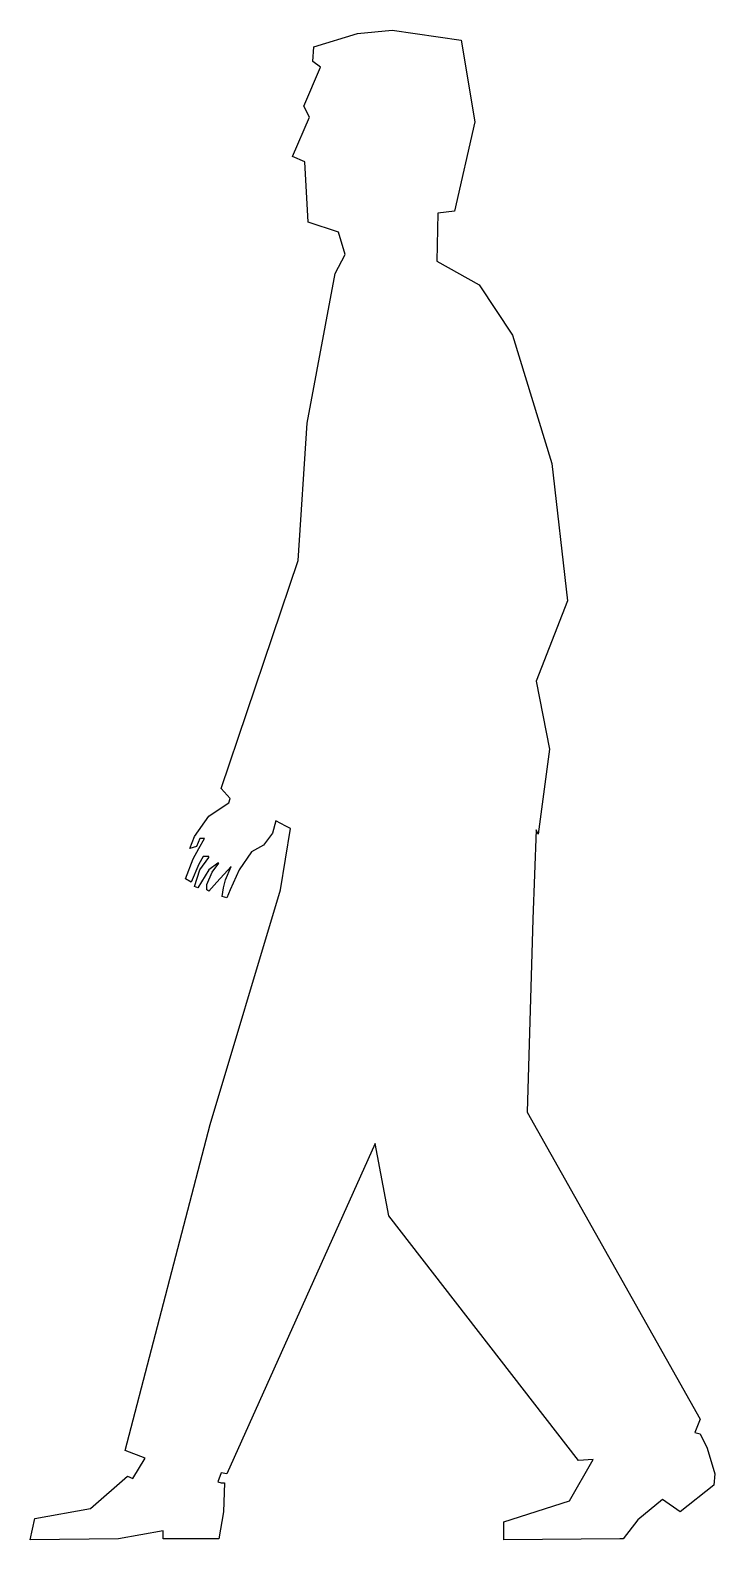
# Model space of a CAD drawing. Extents: x -14198 to -13464, y -2073 to -454.
import ezdxf

# ---------------------------------------------------------------- set-up
doc = ezdxf.new("R2010")
doc.units = 0
doc.layers.get('0').update_dxf_attribs({"linetype": 'CONTINUOUS'})

msp = doc.modelspace()

# ---------------------------------------------------------------- linework, layer by layer
at = {"color": 0}
for points in [[(-13810.2, -453.5), (-13736, -464.3), (-13721.6, -551.7), (-13743.2, -647.5), (-13761.1, -649.9), (-13762.3, -701.4), (-13716.8, -726.6), (-13680.9, -780.5), (-13639, -918.2), (-13622.2, -1065.5), (-13655.7, -1151.7), (-13641.4, -1224.8), (-13653.4, -1315.8), (-13655.7, -1311), (-13659.3, -1406.8), (-13665.3, -1614), (-13479.7, -1943.3), (-13485.7, -1957.7), (-13479.7, -1958.8), (-13472.5, -1974.4), (-13464.1, -2002), (-13465.3, -2013.9), (-13501.3, -2042.7), (-13520.4, -2029.5), (-13546.8, -2051.1), (-13562.3, -2071.4), (-13565.9, -2071.4), (-13690.5, -2072.6), (-13690.5, -2053.5), (-13619.8, -2030.7), (-13594.7, -1986.4), (-13610.2, -1987.6), (-13813.8, -1725.3), (-13828.2, -1647.5), (-13987.5, -2002), (-13993.5, -2000.8), (-13997, -2010.3), (-13993.5, -2011.5), (-13989.9, -2011.5), (-13991.1, -2042.7), (-13995.9, -2071.4), (-14055.7, -2071.4), (-14055.7, -2063), (-14103.6, -2071.4), (-14198.2, -2072.6), (-14193.4, -2049.9), (-14133.6, -2039.1), (-14094, -2004.4), (-14088.1, -2006.8), (-14074.9, -1985.2), (-14096.4, -1976.8), (-14005.4, -1627.1), (-13930, -1375.6), (-13919.2, -1309.8), (-13924, -1307.4), (-13934.8, -1301.4), (-13938.4, -1314.6), (-13947.9, -1327.7), (-13961.1, -1334.9), (-13974.3, -1354.1), (-13983.9, -1375.6), (-13987.5, -1384), (-13992.3, -1382.8), (-13991.1, -1373.3), (-13988.7, -1364.9), (-13982.7, -1350.5), (-13998.2, -1367.3), (-14006.6, -1376.8), (-14009, -1375.6), (-14009, -1369.7), (-14003, -1356.5), (-13995.9, -1346.9), (-13997, -1346.9), (-14006.6, -1354.1), (-14018.6, -1373.3), (-14022.2, -1372.1), (-14016.2, -1354.1), (-14006.6, -1340.9), (-14006.6, -1339.7), (-14012.6, -1339.7), (-14017.4, -1348.1), (-14025.8, -1367.3), (-14031.8, -1363.7), (-14023.4, -1342.1), (-14017.4, -1331.3), (-14011.4, -1320.6), (-14016.2, -1320.6), (-14019.8, -1328.9), (-14027, -1331.3), (-14022.2, -1318.2), (-14006.6, -1296.6), (-13992.3, -1287), (-13985.1, -1282.2), (-13983.9, -1277.4), (-13993.5, -1266.7), (-13910.8, -1022.4), (-13901.2, -875.1), (-13871.3, -714.6), (-13860.5, -694.2), (-13867.7, -670.3), (-13900, -659.5), (-13903.6, -594.9), (-13916.8, -588.9), (-13898.8, -546.9), (-13904.8, -535), (-13886.9, -493.1), (-13895.3, -487.1), (-13894.1, -471.5), (-13847.4, -457.1), (-13810.2, -453.5), (-13810.2, -453.5)], [(-13810.2, -453.5), (-13736, -464.3), (-13721.6, -551.7), (-13743.2, -647.5), (-13761.1, -649.9), (-13762.3, -701.4), (-13716.8, -726.6), (-13680.9, -780.5), (-13639, -918.2), (-13622.2, -1065.5), (-13655.7, -1151.7), (-13641.4, -1224.8), (-13653.4, -1315.8), (-13655.7, -1311), (-13659.3, -1406.8), (-13665.3, -1614), (-13479.7, -1943.3), (-13485.7, -1957.7), (-13479.7, -1958.8), (-13472.5, -1974.4), (-13464.1, -2002), (-13465.3, -2013.9), (-13501.3, -2042.7), (-13520.4, -2029.5), (-13546.8, -2051.1), (-13562.3, -2071.4), (-13565.9, -2071.4), (-13690.5, -2072.6), (-13690.5, -2053.5), (-13619.8, -2030.7), (-13594.7, -1986.4), (-13610.2, -1987.6), (-13813.8, -1725.3), (-13828.2, -1647.5), (-13987.5, -2002), (-13993.5, -2000.8), (-13997, -2010.3), (-13993.5, -2011.5), (-13989.9, -2011.5), (-13991.1, -2042.7), (-13995.9, -2071.4), (-14055.7, -2071.4), (-14055.7, -2063), (-14103.6, -2071.4), (-14198.2, -2072.6), (-14193.4, -2049.9), (-14133.6, -2039.1), (-14094, -2004.4), (-14088.1, -2006.8), (-14074.9, -1985.2), (-14096.4, -1976.8), (-14005.4, -1627.1), (-13930, -1375.6), (-13919.2, -1309.8), (-13924, -1307.4), (-13934.8, -1301.4), (-13938.4, -1314.6), (-13947.9, -1327.7), (-13961.1, -1334.9), (-13974.3, -1354.1), (-13983.9, -1375.6), (-13987.5, -1384), (-13992.3, -1382.8), (-13991.1, -1373.3), (-13988.7, -1364.9), (-13982.7, -1350.5), (-13998.2, -1367.3), (-14006.6, -1376.8), (-14009, -1375.6), (-14009, -1369.7), (-14003, -1356.5), (-13995.9, -1346.9), (-13997, -1346.9), (-14006.6, -1354.1), (-14018.6, -1373.3), (-14022.2, -1372.1), (-14016.2, -1354.1), (-14006.6, -1340.9), (-14006.6, -1339.7), (-14012.6, -1339.7), (-14017.4, -1348.1), (-14025.8, -1367.3), (-14031.8, -1363.7), (-14023.4, -1342.1), (-14017.4, -1331.3), (-14011.4, -1320.6), (-14016.2, -1320.6), (-14019.8, -1328.9), (-14027, -1331.3), (-14022.2, -1318.2), (-14006.6, -1296.6), (-13992.3, -1287), (-13985.1, -1282.2), (-13983.9, -1277.4), (-13993.5, -1266.7), (-13910.8, -1022.4), (-13901.2, -875.1), (-13871.3, -714.6), (-13860.5, -694.2), (-13867.7, -670.3), (-13900, -659.5), (-13903.6, -594.9), (-13916.8, -588.9), (-13898.8, -546.9), (-13904.8, -535), (-13886.9, -493.1), (-13895.3, -487.1), (-13894.1, -471.5), (-13847.4, -457.1), (-13810.2, -453.5)]]:
    msp.add_lwpolyline(points, dxfattribs=at)

doc.saveas('drawing.dxf')
